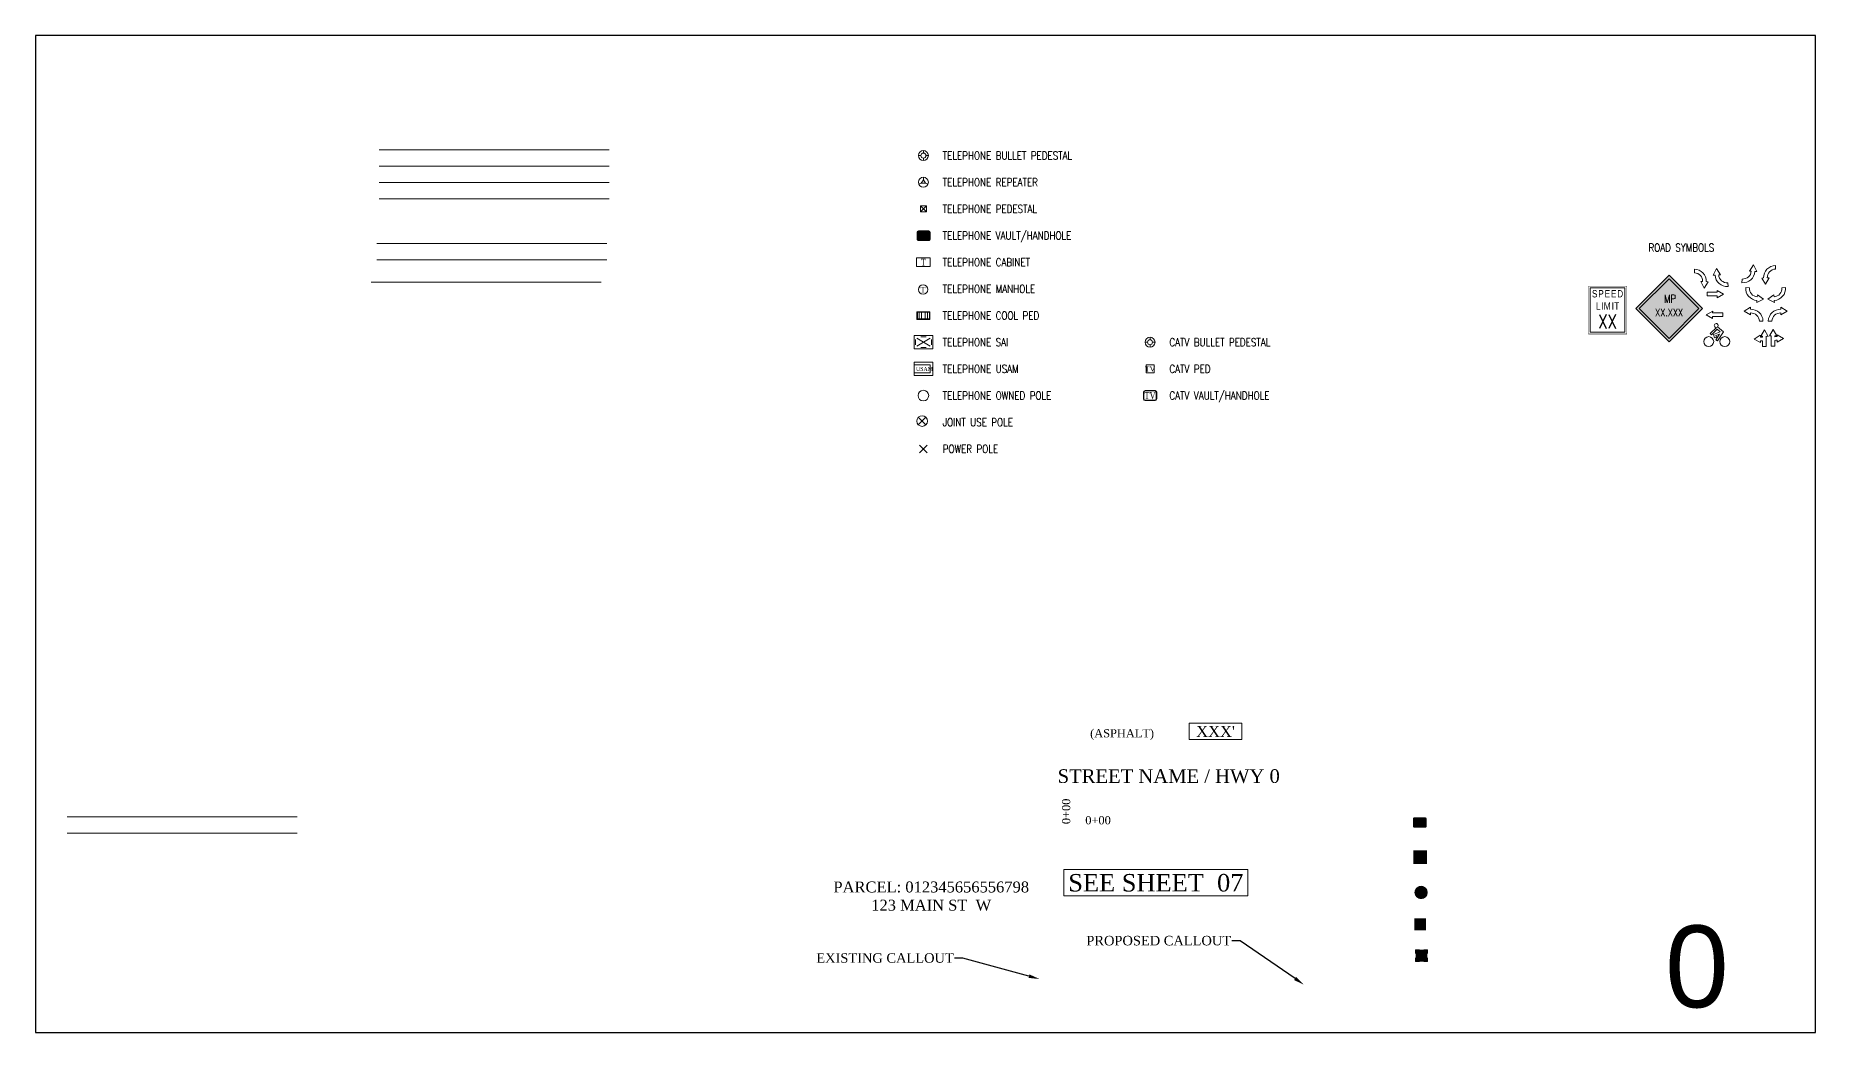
# Model space of a CAD drawing. Header units: feet. Extents: x 865220 to 2843873, y -2240498 to 972474.
# Drawn here: x 2832779 to 2833431, y 957828 to 958194 of the extents above; entities that cross this region are included whole.
import ezdxf
from ezdxf import colors
from ezdxf.entities.mleader import LeaderData, LeaderLine
from ezdxf.enums import TextEntityAlignment as Align
from ezdxf.lldxf.tags import DXFTag
from ezdxf.math import Vec2, Vec3

# ---------------------------------------------------------------- set-up
doc = ezdxf.new("R2010")
doc.units = ezdxf.units.FT
doc.header["$LTSCALE"] = 0.015
doc.header["$MEASUREMENT"] = 0
doc.set_wipeout_variables(frame=1)
doc.layers.get('0').update_dxf_attribs({"lineweight": 5})
for name, color, linetype, lineweight in [('ADDRESS', 7, 'Continuous', 5), ('BOC', 7, 'BOC', 5), ('BORDER', 7, 'Continuous', 5), ('CATV STRUCT-EX', 30, 'CATV', 5), ('CENTER_LINE', 7, 'CL', 5), ('DETAIL', 7, 'Continuous', 5), ('DIMENSION-PROP', 7, 'Continuous', 5), ('EASEMENT', 7, 'EASEMENT', 5), ('ELEC STRUCT-EX', 1, 'Continuous', 5), ('EOP', 7, 'EOP', 5), ('F1', 112, 'F1', 5), ('FOOTAGE', 7, 'Continuous', 5), ('NOTES', 7, 'Continuous', 5), ('PUE', 7, 'PUE', 5), ('RUNNING LINE (AERIAL)', 10, 'Continuous', 5), ('RUNNING LINE (UNDERGROUND)', 10, 'Continuous', 5), ('RW', 174, 'RW', 5), ('STATIONING', 7, 'Continuous', 5), ('STREET NAME', 7, 'Continuous', 5), ('TAIL', 1, 'MST', 5), ('TEL LINE', 30, 'TEL', 5), ('TELEPHONE STRUCT-EX', 30, 'Continuous', 5), ('TELEPHONE STRUCT-PROP', 6, 'Continuous', 5), ('TRAFFIC LANE', 254, 'LANE', 5), ('WORK BOUNDARY', 110, 'Continuous', 40)]:
    doc.layers.add(name, color=color, linetype=linetype, lineweight=lineweight)
doc.styles.add('Dimensions 100', font='arial.ttf')
doc.styles.add('Line', font='txt.shx', dxfattribs={"height": 3})
doc.styles.add('RS332', font='romans.shx', dxfattribs={"width": 0.8})
doc.styles.add('SIMPLEX', font='times.ttf', dxfattribs={"width": 0.8})
doc.styles.get("Standard").update_dxf_attribs({"font": 'times.ttf'})
doc.styles.add('Utilities', font='arial.ttf', dxfattribs={"height": 2.5})
tags = doc.linetypes.add('BOC', pattern='A,100,-5,["BOC",Line,S=1,R=0,X=0,Y=-1.5],-12', length=117).pattern_tags.tags
tags[6] = DXFTag(74, 10)
tags = doc.linetypes.add('CATV', pattern='A,20,-5,["CATV",Line,S=1,R=0,X=-2,Y=-1.5],-12', length=37).pattern_tags.tags
tags[6] = DXFTag(74, 10)
tags = doc.linetypes.add('CL', pattern='A,10,-8,8,-8,35,-8,8,-8,20,-5,["C/L",Line,S=1,R=0,X=0,Y=-1.5],-12,10', length=140).pattern_tags.tags
tags[22] = DXFTag(74, 10)
tags = doc.linetypes.add('EASEMENT', pattern='A,20,-4,4,-4,4,-4,4,-5,["ESMT",Line,S=1,R=0,X=-2,Y=-1.5],-12,4,-4', length=69).pattern_tags.tags
tags[18] = DXFTag(74, 10)
tags = doc.linetypes.add('EOP', pattern='A,100,-5,["EOP",Line,S=1,R=0,X=0,Y=-1.5],-12', length=117).pattern_tags.tags
tags[6] = DXFTag(74, 10)
tags = doc.linetypes.add('F1', pattern='A,15,-5,["F1",Line,S=1.5,R=0,X=0,Y=-1.5],-12', length=32).pattern_tags.tags
tags[6] = DXFTag(74, 10)
tags = doc.linetypes.add('LANE', pattern='A,10,-8,8,-8,8,-8,20,-5,["LANE",Line,S=1,R=0,X=0,Y=-1.5],-18,10', length=103).pattern_tags.tags
tags[18] = DXFTag(74, 10)
tags = doc.linetypes.add('MST', pattern='A,5,-5,5,-5,["TAIL",Line,S=1.5,R=0,X=0,Y=-1.5],-20', length=40).pattern_tags.tags
tags[10] = DXFTag(74, 10)
tags = doc.linetypes.add('PUE', pattern='A,20,-4,4,-4,4,-4,4,-5,["PUE",Line,S=1,R=0,X=0,Y=-1.5],-12,4,-4', length=69).pattern_tags.tags
tags[18] = DXFTag(74, 10)
tags = doc.linetypes.add('RW', pattern='A,10,-8,8,-8,8,-8,20,-5,["R/W",Line,S=1,R=0,X=0,Y=-1.5],-12,10', length=97).pattern_tags.tags
tags[18] = DXFTag(74, 10)
tags = doc.linetypes.add('TEL', pattern='A,20,-5,["T",Line,S=1,R=0,X=0,Y=-1.5],-12', length=37).pattern_tags.tags
tags[6] = DXFTag(74, 10)

# ---------------------------------------------------------------- blocks, each defined once
blk = doc.blocks.new("4'x4' BORE PIT")
at = {"color": 6}
blk.add_wipeout([(-2, 2), (2, 2), (2, -2), (-2, -2)], dxfattribs=at)
at = {"ltscale": 40, "true_color": 0xffffff}
h = blk.add_hatch(color=7, dxfattribs=at)
h.dxf.hatch_style = 1
h.paths.add_polyline_path([(-2, -2), (2, -2), (2, 2), (-2, 2)])
at = {"layer": 'RUNNING LINE (UNDERGROUND)', "color": 6, "lineweight": 0, "const_width": 0.3, "flags": 128}
blk.add_lwpolyline([(-2, 2), (2, 2), (2, -2), (-2, -2)], close=True, dxfattribs=at)
blk = doc.blocks.new('NEW HH')
at = {"ltscale": 40, "true_color": 0xffffff}
h = blk.add_hatch(color=7, dxfattribs=at)
h.dxf.hatch_style = 1
h.paths.add_polyline_path([(-0.061, -0.031, 0.414214), (-0.046, -0.046), (0.046, -0.046, 0.414214), (0.061, -0.031), (0.061, 0.031, 0.414214), (0.046, 0.046), (-0.046, 0.046, 0.414214), (-0.061, 0.031)])
at = {"layer": 'RUNNING LINE (UNDERGROUND)', "color": 6, "lineweight": 0, "const_width": 0.005, "flags": 128}
blk.add_lwpolyline([(-0.061, 0.031), (-0.061, -0.031, 0.414214), (-0.046, -0.046), (0.046, -0.046, 0.414214), (0.061, -0.031), (0.061, 0.031, 0.414214), (0.046, 0.046), (-0.046, 0.046, 0.414214)], format="xyb", close=True, dxfattribs=at)
at = {"layer": 'TELEPHONE STRUCT-PROP', "color": 18, "true_color": 0x000000, "style": 'Utilities'}
blk.add_text('HH', height=0.05, dxfattribs=at).set_placement((0, 0), align=Align.MIDDLE_CENTER)
blk = doc.blocks.new('Turn Arrow 1')
at = {"layer": 'TRAFFIC LANE'}
blk.add_lwpolyline([(6.03, 6.95, -0.414017), (1.59, 3.08), (1.47, 1.3, 0.414017), (7.82, 6.82), (8.73, 6.76), (7.14, 10.02), (5.12, 7.01)], format="xyb", close=True, dxfattribs=at).dxf.unprotected_set("ltscale", 0)
blk = doc.blocks.new('Turn Arrow 2')
at = {"layer": 'TRAFFIC LANE'}
blk.add_lwpolyline([(2.39, 4, -0.414017), (6.43, 8.28), (6.38, 10.07, 0.414017), (0.6, 3.95), (-0.32, 3.92), (1.58, 0.84), (3.3, 4.03)], format="xyb", close=True, dxfattribs=at).dxf.unprotected_set("ltscale", 0)
blk = doc.blocks.new('Turn Arrow Hybrid 1')
at = {"layer": 'TRAFFIC LANE', "ltscale": 10}
blk.add_lwpolyline([(26429.56, 28334.88), (26429.56, 28335.33), (26430.46, 28335.33), (26428.67, 28338.45), (26426.85, 28335.31), (26427.77, 28335.32), (26427.8, 28330.31), (26429.59, 28330.32), (26429.57, 28333.06)], dxfattribs=at)
blk.add_lwpolyline([(26429.56, 28334.88, -0.046171), (26430.66, 28334.95), (26430.69, 28335.86), (26433.77, 28333.96), (26430.58, 28332.24), (26430.61, 28333.16, 0.062647), (26429.57, 28333.06, 0.062647)], format="xyb", dxfattribs=at)
blk = doc.blocks.new('Turn Arrow Hybrid 2')
at = {"layer": 'TRAFFIC LANE', "ltscale": 10}
blk.add_lwpolyline([(26423.55, 28334.64, 0.046171), (26422.46, 28334.71), (26422.43, 28335.62), (26419.35, 28333.72), (26422.54, 28332), (26422.51, 28332.92, -0.062647), (26423.54, 28332.82, -0.062647)], format="xyb", dxfattribs=at)
blk.add_lwpolyline([(26423.55, 28334.64), (26423.56, 28335.09), (26422.66, 28335.09), (26424.44, 28338.21), (26426.26, 28335.07), (26425.35, 28335.08), (26425.32, 28330.07), (26423.53, 28330.08), (26423.54, 28332.82)], dxfattribs=at)
blk = doc.blocks.new('TELEPHONE BULLET PEDESTAL')
at = {"layer": 'TELEPHONE STRUCT-EX'}
for p, q in [((-0.9375, 0), (-1.875, 0)), ((-0.9375, 0), (-1.875, 0)), ((0, 1.875), (0, 0.9375)), ((0, 1.875), (0, 0.9375)), ((1.875, 0), (0.9375, 0)), ((1.875, 0), (0.9375, 0)), ((0, -0.9375), (0, -1.875)), ((0, -0.9375), (0, -1.875))]:
    blk.add_line(p, q, dxfattribs=at)
for radius in [1.875, 1.875, 0.9375, 0.9375]:
    blk.add_circle((0, 0), radius, dxfattribs=at)
blk = doc.blocks.new('TELEPHONE REPEATER')
at = {"layer": 'TELEPHONE STRUCT-EX'}
for p, q in [((0, 0.94), (-0.86, -0.37)), ((0, 0.94), (0, 1.88)), ((0.86, -0.37), (0, 0.94)), ((-0.86, -0.37), (-1.73, -0.73)), ((-0.86, -0.37), (0.86, -0.37)), ((0.86, -0.37), (1.73, -0.73))]:
    blk.add_line(p, q, dxfattribs=at)
blk.add_circle((0, 0), 1.88, dxfattribs=at)
blk = doc.blocks.new('TELPED')
at = {"linetype": 'Continuous', "flags": 128}
blk.add_lwpolyline([(0.28, 0.28), (0.28, -0.28), (-0.28, -0.28), (-0.28, 0.28)], close=True, dxfattribs=at)
blk = doc.blocks.new('TELEPHONE PEDESTAL')
at = {"layer": 'TELEPHONE STRUCT-EX'}
for p, q in [((-1.12, 1.12), (1.12, -1.12)), ((1.12, 1.12), (-1.12, -1.12))]:
    blk.add_line(p, q, dxfattribs=at)
at = {"layer": 'TELEPHONE STRUCT-EX', "xscale": 4, "yscale": 4, "zscale": 4}
blk.add_blockref('TELPED', (0, 0), dxfattribs=at)
blk = doc.blocks.new('TELEPHONE MANHOLE')
at = {"layer": 'TELEPHONE STRUCT-EX'}
blk.add_circle((0, 0), 1.76, dxfattribs=at)
at = {"layer": 'TELEPHONE STRUCT-EX', "style": 'SIMPLEX'}
blk.add_text('T', height=2, dxfattribs=at).set_placement((0, 0.01), align=Align.MIDDLE_CENTER)
blk = doc.blocks.new('SAI')
at = {"layer": 'TELEPHONE STRUCT-EX'}
for p, q in [((3.5, 2.5), (-3.5, 2.5)), ((-3.5, 2.5), (-3.5, -2.5)), ((-3, 1), (-3, -1)), ((-2.5, 1.5), (2.5, -1.5)), ((-2.5, -1.5), (2.5, 1.5)), ((1, 2), (-1, 2)), ((3, -1), (3, 1)), ((3.5, -2.5), (3.5, 2.5)), ((-3.5, -2.5), (3.5, -2.5)), ((-1, -2), (1, -2))]:
    blk.add_line(p, q, dxfattribs=at)
blk = doc.blocks.new('TELEPHONE CABINET')
at = {"layer": 'TELEPHONE STRUCT-EX', "linetype": 'Continuous'}
blk.add_lwpolyline([(-2.6, -1.6), (2.6, -1.6), (2.6, 1.6), (-2.6, 1.6)], close=True, dxfattribs=at)
at = {"layer": 'TELEPHONE STRUCT-EX', "style": 'SIMPLEX', "width": 0.8}
blk.add_text('T', height=2.6, dxfattribs=at).set_placement((0, 0), align=Align.MIDDLE_CENTER)
blk = doc.blocks.new('TELEPHONE COOL PED')
at = {"layer": 'TELEPHONE STRUCT-EX'}
for p, q in [((-1.55, 1.23), (-1.55, -1.23)), ((-0.73, 1.23), (-0.73, -1.23)), ((0.73, 1.23), (0.73, -1.23)), ((1.55, 1.23), (1.55, -1.23))]:
    blk.add_line(p, q, dxfattribs=at)
at = {"layer": 'TELEPHONE STRUCT-EX', "flags": 128}
for points in [[(2.46, 1.43), (2.46, -1.43), (-2.46, -1.43), (-2.46, 1.43)], [(2.26, 1.23), (2.26, -1.23), (-2.26, -1.23), (-2.26, 1.23)]]:
    blk.add_lwpolyline(points, close=True, dxfattribs=at)
blk = doc.blocks.new('TELEPHONE USAM')
at = {"layer": 'TELEPHONE STRUCT-EX'}
for p, q in [((-3.5, 2.5), (-3.5, -2.5)), ((3.5, 2.5), (-3.5, 2.5)), ((2.5, 1.5), (-3.5, 1.5)), ((2.5, -1.5), (2.5, 1.5)), ((3.5, -2.5), (3.5, 2.5)), ((-3.5, -1.5), (2.5, -1.5)), ((-3.5, -2.5), (3.5, -2.5))]:
    blk.add_line(p, q, dxfattribs=at)
at = {"layer": 'TELEPHONE STRUCT-EX', "style": 'SIMPLEX', "width": 0.8}
blk.add_text('USAM', height=1.5, dxfattribs=at).set_placement((-2.77, -0.76))
blk = doc.blocks.new('TELEPHONE OWNED POLE')
at = {"layer": 'TELEPHONE STRUCT-EX'}
blk.add_circle((0, 0), 2, dxfattribs=at)
blk = doc.blocks.new('CATV PED')
at = {"layer": 'CATV STRUCT-EX', "flags": 128}
blk.add_lwpolyline([(1.5, -1.5), (-1.5, -1.5), (-1.5, 1.5), (1.5, 1.5)], close=True, dxfattribs=at)
at = {"layer": 'CATV STRUCT-EX', "style": 'SIMPLEX', "width": 0.8}
blk.add_text('TV', height=2, dxfattribs=at).set_placement((0, 0), align=Align.MIDDLE_CENTER)
blk = doc.blocks.new('CATV VAULT - HH')
at = {"layer": 'CATV STRUCT-EX'}
for p, q in [((-2.5, -1.25), (-2.5, 1.25)), ((-2.35, -1.25), (-2.35, 1.25)), ((-1.88, 1.88), (1.88, 1.88)), ((-1.88, 1.72), (1.88, 1.72)), ((2.35, -1.25), (2.35, 1.25)), ((2.5, -1.25), (2.5, 1.25)), ((-1.88, -1.72), (1.88, -1.72)), ((-1.88, -1.88), (1.88, -1.88))]:
    blk.add_line(p, q, dxfattribs=at)
for centre, radius, start, end in [((-1.88, 1.25), 0.625, 90, 180), ((-1.88, 1.25), 0.475, 90, 180), ((1.88, 1.25), 0.625, 0, 90), ((1.88, 1.25), 0.475, 0, 90), ((-1.88, -1.25), 0.625, 180, 270), ((-1.88, -1.25), 0.475, 180, 270), ((1.88, -1.25), 0.625, 270, 0), ((1.88, -1.25), 0.475, 270, 0)]:
    blk.add_arc(centre, radius, start, end, dxfattribs=at)
at = {"layer": 'CATV STRUCT-EX', "style": 'SIMPLEX', "width": 0.8}
blk.add_text('TV', height=2.6, dxfattribs=at).set_placement((0, 0), align=Align.MIDDLE_CENTER)
blk = doc.blocks.new('CATV BULLET PEDESTAL')
at = {"layer": 'CATV STRUCT-EX'}
for p, q in [((-0.9375, 0), (-1.875, 0)), ((-0.9375, 0), (-1.875, 0)), ((0, 1.875), (0, 0.9375)), ((0, 1.875), (0, 0.9375)), ((1.875, 0), (0.9375, 0)), ((1.875, 0), (0.9375, 0)), ((0, -0.9375), (0, -1.875)), ((0, -0.9375), (0, -1.875))]:
    blk.add_line(p, q, dxfattribs=at)
for radius in [1.875, 1.875, 0.9375, 0.9375]:
    blk.add_circle((0, 0), radius, dxfattribs=at)
blk = doc.blocks.new('Power Pole')
at = {"layer": 'ELEC STRUCT-EX'}
for p, q in [((1.38, 1.38), (-1.38, -1.38)), ((-1.38, 1.38), (1.38, -1.38))]:
    blk.add_line(p, q, dxfattribs=at)
blk = doc.blocks.new('EX HH')
at = {"ltscale": 40, "true_color": 0xffffff}
h = blk.add_hatch(color=7, dxfattribs=at)
h.dxf.hatch_style = 1
h.paths.add_polyline_path([(-0.061, -0.031, 0.414214), (-0.046, -0.046), (0.046, -0.046, 0.414214), (0.061, -0.031), (0.061, 0.031, 0.414214), (0.046, 0.046), (-0.046, 0.046, 0.414214), (-0.061, 0.031)])
at = {"color": 30, "const_width": 0.005, "flags": 128}
blk.add_lwpolyline([(-0.061, 0.031), (-0.061, -0.031, 0.414214), (-0.046, -0.046), (0.046, -0.046, 0.414214), (0.061, -0.031), (0.061, 0.031, 0.414214), (0.046, 0.046), (-0.046, 0.046, 0.414214)], format="xyb", close=True, dxfattribs=at)
at = {"layer": 'RUNNING LINE (UNDERGROUND)', "color": 7, "lineweight": -3, "flags": 128}
blk.add_lwpolyline([(-0.054, 0.031), (-0.054, -0.031, 0.414214), (-0.046, -0.038), (0.046, -0.038, 0.414214), (0.054, -0.031), (0.054, 0.031, 0.414214), (0.046, 0.038), (-0.046, 0.038, 0.414214)], format="xyb", close=True, dxfattribs=at)
at = {"layer": 'TELEPHONE STRUCT-PROP', "color": 30, "style": 'Utilities'}
blk.add_text('HH', height=0.05, dxfattribs=at).set_placement((0, 0), align=Align.MIDDLE_CENTER)
blk = doc.blocks.new('*U60')
at = {"ltscale": 40, "true_color": 0xffffff}
h = blk.add_hatch(color=7, dxfattribs=at)
h.dxf.hatch_style = 1
h.paths.add_polyline_path([(0, -13.51), (13.51, 0), (0, 13.51), (-13.51, 0)])
at = {"color": 18, "lineweight": 25, "ltscale": 40, "true_color": 0x000000}
for points in [[(-13.51, 0), (0, 13.51), (13.51, 0), (0, -13.51)], [(-12.09, 0), (0, 12.09), (12.09, 0), (0, -12.09)]]:
    blk.add_lwpolyline(points, close=True, dxfattribs=at)
at = {"layer": 'NOTES', "color": 18, "lineweight": 25, "ltscale": 10, "true_color": 0x000000, "insert": (-3.42, 5.6), "char_height": 3.2, "attachment_point": 1, "style": 'RS332'}
blk.add_mtext_dynamic_manual_height_columns('\\pxqc;MP', width=7.621, gutter_width=24, heights=[0], dxfattribs=at)
at = {"layer": 'NOTES', "color": 18, "lineweight": 25, "ltscale": 3, "true_color": 0x000000, "style": 'RS332', "width": 0.8}
blk.add_attdef('X.XXX', text='', height=3, dxfattribs=at).set_placement((0.02, -3.11), align=Align.CENTER)
blk = doc.blocks.new('SPEED LIMIT')
at = {"color": 7}
blk.add_wipeout([(-11.7, 14.6), (11.7, 14.6), (11.7, -14.6), (-11.7, -14.6)], dxfattribs=at)
at = {"layer": 'NOTES', "color": 7, "ltscale": 10, "const_width": 0.3}
blk.add_lwpolyline([(-11.7, 14.6), (11.7, 14.6), (11.7, -14.6), (-11.7, -14.6)], close=True, dxfattribs=at)
at = {"layer": 'NOTES', "color": 7, "ltscale": 10}
blk.add_lwpolyline([(-10.6, 13.5), (10.6, 13.5), (10.6, -13.5), (-10.6, -13.5)], close=True, dxfattribs=at)
at = {"layer": 'NOTES', "color": 7, "ltscale": 10, "insert": (-6.5, 12.2), "char_height": 4.5, "attachment_point": 1, "style": 'RS332'}
blk.add_mtext_dynamic_manual_height_columns('\\pxqc;{\\fArial|b0|i0|c0|p34;\\T1.15;SPEED LIMIT}', width=13.46, gutter_width=30, heights=[0], dxfattribs=at)
at = {"layer": 'NOTES', "color": 7, "lineweight": 30, "ltscale": 3, "style": 'RS332', "width": 0.8}
blk.add_attdef('X', text='', height=8.5, dxfattribs=at).set_placement((-0.1, -11.3), align=Align.CENTER)
blk = doc.blocks.new('Traffic Arrow')
at = {"layer": 'TRAFFIC LANE'}
blk.add_lwpolyline([(9.01, 0.9), (4, 0.88), (4, 1.78), (0.89, -0.01), (4.02, -1.83), (4.01, -0.91), (9.02, -0.89)], close=True, dxfattribs=at).dxf.unprotected_set("ltscale", 0)
blk = doc.blocks.new('bike')
at = {"layer": 'TRAFFIC LANE', "flags": 128}
for points in [[(-0.3, 1.82), (-1.81, 0.33)], [(-1.81, 0.33), (-1.48, -0.01)], [(0.63, 0.76), (-0.1, 1.36), (-1.48, -0.01)], [(-0.76, -0.74), (-1.04, 0.08), (0.63, 0.76)], [(0.46, 0.19), (-0.48, -1.2), (-0.09, -1.46), (1.39, 0.74), (-0.06, 1.94)], [(-0.32, -0.59), (-0.46, -0.19), (0.46, 0.19)], [(-0.76, -0.74), (-0.32, -0.59)]]:
    blk.add_lwpolyline(points, dxfattribs=at).dxf.unprotected_set("ltscale", 0)
at = {"layer": 'TRAFFIC LANE'}
for centre in [(-2.19, -1.65), (1.72, -1.65)]:
    blk.add_circle(centre, 1.22, dxfattribs=at).dxf.unprotected_set("ltscale", 0)
blk.add_arc((-0.37, 2.28), 0.466, 312.5021, 278.9197, dxfattribs=at).dxf.unprotected_set("ltscale", 0)
blk = doc.blocks.new('JOINT USE POLE')
at = {"layer": 'TELEPHONE STRUCT-EX', "color": 0}
for p, q in [((1.41, 1.41), (-1.41, -1.41)), ((-1.41, 1.41), (1.41, -1.41))]:
    blk.add_line(p, q, dxfattribs=at)
blk.add_circle((0, 0), 2, dxfattribs=at)
blk = doc.blocks.new('Proposed FlowerPot')
at = {"ltscale": 100, "true_color": 0xffffff}
h = blk.add_hatch(color=7, dxfattribs=at)
h.dxf.hatch_style = 1
h.paths.add_polyline_path([(0, 0.06, 0.414214), (-0.06, 0, 0.414214), (0, -0.06, 0.414214), (0.06, 0, 0.414214)])
at = {"ltscale": 100}
blk.add_circle((0, 0), 0.0604, dxfattribs=at)
at = {"layer": 'RUNNING LINE (UNDERGROUND)', "color": 6, "lineweight": 0, "const_width": 0.00907, "flags": 128}
blk.add_lwpolyline([(-0.06, 0, -0.414214), (0, 0.06, -0.414214), (0.06, 0, -0.414214), (0, -0.06, -0.414214), (-0.06, 0)], format="xyb", dxfattribs=at)
at = {"color": 18, "linetype": 'ByBlock', "lineweight": -2, "ltscale": 100, "true_color": 0x000000, "style": 'Dimensions 100'}
blk.add_text('F', height=0.0744, dxfattribs=at).set_placement((-0.029, -0.037))
blk = doc.blocks.new('PFP')
at = {"color": 6}
blk.add_wipeout([(-0.121, 0.121), (0.121, 0.121), (0.121, -0.121), (-0.121, -0.121)], dxfattribs=at)
at = {"ltscale": 40, "true_color": 0xffffff}
h = blk.add_hatch(color=7, dxfattribs=at)
h.dxf.hatch_style = 1
h.paths.add_polyline_path([(-0.121, -0.121), (0.121, -0.121), (0.121, 0.121), (-0.121, 0.121)])
at = {"layer": 'RUNNING LINE (UNDERGROUND)', "color": 6, "lineweight": 0, "const_width": 0.0181, "flags": 128}
blk.add_lwpolyline([(-0.121, 0.121), (0.121, 0.121), (0.121, -0.121), (-0.121, -0.121)], close=True, dxfattribs=at)
at = {"layer": 'RUNNING LINE (UNDERGROUND)', "color": 18, "lineweight": 0, "true_color": 0x000000, "const_width": 0.0181, "flags": 128}
for points in [[(-0.084, -0.084), (0.084, 0.084)], [(-0.084, 0.084), (0.084, -0.084)]]:
    blk.add_lwpolyline(points, dxfattribs=at)
blk = doc.blocks.new('*U65')
at = {"ltscale": 40}
h = blk.add_hatch(color=6, dxfattribs=at)
h.dxf.hatch_style = 1
h.paths.add_polyline_path([(0.121, -0.044), (0.121, 0.044, 0.307805), (0.044, 0.12), (-0.044, 0.12, 0.307805), (-0.121, 0.044), (-0.121, -0.044, 0.307805), (-0.044, -0.12), (0.044, -0.12, 0.307805)])
at = {"ltscale": 100, "true_color": 0x000000}
h = blk.add_hatch(color=18, dxfattribs=at)
h.dxf.hatch_style = 1
h.paths.add_polyline_path([(0.121, -0.12), (0.121, -0.044, -0.307805), (0.044, -0.12)])
h.paths.add_polyline_path([(-0.121, -0.044), (-0.121, -0.12), (-0.044, -0.12, -0.307805)])
h.paths.add_polyline_path([(-0.121, 0.12), (-0.121, 0.044, -0.307805), (-0.044, 0.12)])
h.paths.add_polyline_path([(0.121, 0.044), (0.121, 0.12), (0.044, 0.12, -0.307805)])
at = {"color": 18, "ltscale": 100, "true_color": 0x000000, "flags": 128}
for points in [[(-0.121, 0.12), (-0.044, 0.12, 0.307805), (-0.121, 0.044), (-0.121, 0.12)], [(0.121, 0.12), (0.044, 0.12, -0.307805), (0.121, 0.044), (0.121, 0.12)], [(-0.121, -0.12), (-0.044, -0.12, -0.307805), (-0.121, -0.044), (-0.121, -0.12)], [(0.121, -0.12), (0.044, -0.12, 0.307805), (0.121, -0.044), (0.121, -0.12)]]:
    blk.add_lwpolyline(points, format="xyb", dxfattribs=at)
at = {"color": 7, "lineweight": 50, "ltscale": 100, "true_color": 0xffffff, "flags": 128}
for points in [[(-0.039, 0), (0.039, 0)], [(0, -0.039), (0, 0.039)]]:
    blk.add_lwpolyline(points, dxfattribs=at)

msp = doc.modelspace()

# ---------------------------------------------------------------- linework, layer by layer
at = {"layer": 'BOC', "ltscale": 40, "flags": 128}
msp.add_lwpolyline([(2832904.96, 958139.76), (2832989.23, 958139.76)], dxfattribs=at)
at = {"layer": 'CENTER_LINE', "ltscale": 40, "flags": 128}
msp.add_lwpolyline([(2832904.96, 958151.76), (2832989.23, 958151.76)], dxfattribs=at)
at = {"layer": 'EASEMENT', "ltscale": 40, "flags": 128}
msp.add_lwpolyline([(2832904.14, 958111.4), (2832988.41, 958111.4)], dxfattribs=at)
at = {"layer": 'EOP', "ltscale": 40, "flags": 128}
msp.add_lwpolyline([(2832904.96, 958145.76), (2832989.23, 958145.76)], dxfattribs=at)
at = {"layer": 'F1', "ltscale": 40, "flags": 128}
msp.add_lwpolyline([(2832790.69, 957901.38), (2832874.97, 957901.38)], dxfattribs=at)
at = {"layer": 'PUE', "ltscale": 40, "flags": 128}
msp.add_lwpolyline([(2832904.14, 958117.4), (2832988.41, 958117.4)], dxfattribs=at)
at = {"layer": 'RW', "ltscale": 40, "flags": 128}
msp.add_lwpolyline([(2832904.96, 958133.76), (2832989.23, 958133.76)], dxfattribs=at)
at = {"layer": 'TAIL', "ltscale": 100, "flags": 128}
msp.add_lwpolyline([(2832790.69, 957907.38), (2832874.97, 957907.38)], dxfattribs=at)
at = {"layer": 'TEL LINE', "ltscale": 40, "flags": 128}
msp.add_lwpolyline([(2832902.08, 958103.25), (2832986.36, 958103.25)], dxfattribs=at)

# ---------------------------------------------------------------- block references
for name, p, xscale, yscale, zscale in [('Turn Arrow 2', (2833391.61, 958100.5), -0.7500000000000001, 0.7500000000000001, 0.7500000000000001), ('Turn Arrow 1', (2833400.21, 958100.74), -0.7500000000000001, 0.7500000000000001, 0.7500000000000001), ('Turn Arrow 1', (2833403.1, 958102.11), 0.7500000000000001, 0.7500000000000001, 0.7500000000000001), ('Turn Arrow 2', (2833411.71, 958101.86), 0.7500000000000001, 0.7500000000000001, 0.7500000000000001), ('Turn Arrow Hybrid 2', (2813594.12, 936832.13), 0.7500000000000001, 0.7500000000000001, 0.7500000000000001), ('Turn Arrow Hybrid 1', (2813594.12, 936832.13), 0.7500000000000001, 0.7500000000000001, 0.7500000000000001), ('NEW HH', (2833286.2, 957905.32), 40, 40, 40), ('Proposed FlowerPot', (2833286.66, 957879.71), 37.20833653414967, 37.20833653414967, 37.20833653414967), ('*U65', (2833286.83, 957856.55), 18, 18, 18)]:
    msp.add_blockref(name, p, dxfattribs=dict(xscale=xscale, yscale=yscale, zscale=zscale))
at = {"xscale": 0.9036914640000002, "yscale": 0.9036914640000002, "zscale": 0.9036914640000002}
msp.add_blockref('*U60', (2833377.52, 958093.59), dxfattribs=at).add_auto_attribs({'X.XXX': 'XX.XXX'})
at = {"yscale": 0.7500000000000001, "zscale": 0.7500000000000001}
for name, p, xscale, rotation in [('Turn Arrow 1', (2833404.61, 958102.43), 0.7500000000000001, 270), ('Turn Arrow 1', (2833421.18, 958102.43), -0.7500000000000001, 90), ('Turn Arrow 2', (2833404.37, 958093.82), 0.7500000000000001, 270), ('Turn Arrow 2', (2833421.42, 958093.82), -0.7500000000000001, 90)]:
    msp.add_blockref(name, p, dxfattribs=dict(at, xscale=xscale, rotation=rotation))
msp.add_blockref('Power Pole', (2833104.34, 958042.19))
at = {"layer": 'CATV STRUCT-EX', "xscale": 0.9768868823137693, "yscale": 0.9768868823137693, "zscale": 0.9768868823137693}
for name, p in [('CATV BULLET PEDESTAL', (2833187.37, 958081.27)), ('CATV PED', (2833187.37, 958071.5)), ('CATV VAULT - HH', (2833187.37, 958061.73))]:
    msp.add_blockref(name, p, dxfattribs=at)
at = {"layer": 'DETAIL', "yscale": 0.75, "zscale": 0.75, "rotation": 180}
for p, xscale in [((2833398.18, 958098.9), 0.75), ((2833390.47, 958091.33), -0.75)]:
    msp.add_blockref('Traffic Arrow', p, dxfattribs=dict(at, xscale=xscale))
at = {"layer": 'DIMENSION-PROP', "xscale": 0.9768868823137693, "yscale": 0.9768868823137693, "zscale": 0.9768868823137693}
for name, p in [('TELEPHONE OWNED POLE', (2833104.34, 958061.73)), ('JOINT USE POLE', (2833103.87, 958052.39))]:
    msp.add_blockref(name, p, dxfattribs=at)
at = {"layer": 'TELEPHONE STRUCT-EX'}
for name, p, xscale, yscale, zscale in [('TELEPHONE BULLET PEDESTAL', (2833104.34, 958149.65), 0.9768868823137693, 0.9768868823137693, 0.9768868823137693), ('TELEPHONE REPEATER', (2833104.34, 958139.88), 0.9768868823137693, 0.9768868823137693, 0.9768868823137693), ('TELEPHONE PEDESTAL', (2833104.34, 958130.11), 0.9768868823137693, 0.9768868823137693, 0.9768868823137693), ('EX HH', (2833104.44, 958120.27), 40, 40, 40), ('TELEPHONE CABINET', (2833104.34, 958110.57), 0.9768868823137693, 0.9768868823137693, 0.9768868823137693), ('TELEPHONE MANHOLE', (2833104.22, 958100.55), 0.9768868823137693, 0.9768868823137693, 0.9768868823137693), ('TELEPHONE COOL PED', (2833104.34, 958091.03), 0.9768868823137693, 0.9768868823137693, 0.9768868823137693), ('SAI', (2833104.34, 958081.27), 0.9768868823137693, 0.9768868823137693, 0.9768868823137693), ('TELEPHONE USAM', (2833104.34, 958071.5), 0.9768868823137693, 0.9768868823137693, 0.9768868823137693)]:
    msp.add_blockref(name, p, dxfattribs=dict(at, xscale=xscale, yscale=yscale, zscale=zscale))
at = {"layer": 'TRAFFIC LANE', "xscale": 1.504757717259673, "yscale": 1.504757717259673, "zscale": 1.504757717259673}
msp.add_blockref('bike', (2833395.33, 958083.97), dxfattribs=at)

# ---------------------------------------------------------------- texts
at = {"layer": 'BORDER', "style": 'RS332', "width": 0.8}
for s, height, p in [('TELEPHONE BULLET PEDESTAL', 2.9307, (2833111.43, 958149.65)), ('TELEPHONE REPEATER', 2.9307, (2833111.43, 958139.88)), ('TELEPHONE PEDESTAL', 2.9307, (2833111.43, 958130.11)), ('TELEPHONE VAULT/HANDHOLE', 2.9307, (2833111.43, 958120.34)), ('ROAD SYMBOLS', 2.9307, (2833369.95, 958115.93)), ('TELEPHONE CABINET', 2.9307, (2833111.43, 958110.57)), ('TELEPHONE MANHOLE', 2.9307, (2833111.43, 958100.8)), ('TELEPHONE COOL PED', 2.9307, (2833111.43, 958091.03)), ('TELEPHONE SAI', 2.9307, (2833111.43, 958081.27)), ('CATV BULLET PEDESTAL', 2.9307, (2833194.47, 958081.27)), ('TELEPHONE USAM', 2.9307, (2833111.43, 958071.5)), ('CATV PED', 2.931, (2833194.47, 958071.5)), ('TELEPHONE OWNED POLE', 2.9307, (2833111.43, 958061.73)), ('CATV VAULT/HANDHOLE', 2.9307, (2833194.47, 958061.73)), ('JOINT USE POLE', 2.9307, (2833111.43, 958051.96)), ('POWER POLE', 2.931, (2833111.43, 958042.19))]:
    msp.add_text(s, height=height, dxfattribs=at).set_placement(p, align=Align.MIDDLE_LEFT)
at = {"layer": 'WORK BOUNDARY', "ltscale": 3, "style": 'Utilities'}
msp.add_text('0', height=30, dxfattribs=at).set_placement((2833376.06, 957837.6))

# ---------------------------------------------------------------- next in the draw order: block references
at = {"layer": 'RUNNING LINE (AERIAL)', "xscale": 0.6, "yscale": 0.6, "zscale": 0.6}
msp.add_blockref('SPEED LIMIT', (2833355, 958093.07), dxfattribs=at).add_auto_attribs({'X': 'XX'})

# ---------------------------------------------------------------- next in the draw order: linework, layer by layer
at = {"layer": 'WORK BOUNDARY', "lineweight": -3}
msp.add_lwpolyline([(2832779.12, 957828.43), (2833431.12, 957828.43), (2833431.12, 958193.61), (2832779.12, 958193.61)], close=True, dxfattribs=at)

# ---------------------------------------------------------------- next in the draw order: block references
for name, p, xscale, yscale, zscale in [('PFP', (2833286.34, 957892.62), 19.58057085319607, 19.58057085319607, 19.58057085319607), ("4'x4' BORE PIT", (2833286.35, 957868.04), 1.008214499303968, 1.008214499303968, 1.008214499303968)]:
    msp.add_blockref(name, p, dxfattribs=dict(xscale=xscale, yscale=yscale, zscale=zscale))

# ---------------------------------------------------------------- next in the draw order: texts
at = {"layer": 'ADDRESS', "ltscale": 5, "insert": (2833107.22, 957883.71), "char_height": 4, "attachment_point": 2, "bg_fill": 3, "box_fill_scale": 1.5, "bg_fill_color": 256, "bg_fill_true_color": 13158600, "bg_fill_transparency": 0}
msp.add_mtext('\\pxqc;PARCEL: 012345656556798\\P123 MAIN ST  W', dxfattribs=at)
at = {"layer": 'DETAIL', "ltscale": 5, "insert": (2833177.13, 957939.52), "char_height": 3, "width": 17.8586, "attachment_point": 2, "bg_fill": 3, "box_fill_scale": 1.5, "bg_fill_color": 256, "bg_fill_true_color": 13158600, "bg_fill_transparency": 0}
msp.add_mtext('\\pxqc;(ASPHALT)', dxfattribs=at)
at = {"layer": 'DETAIL', "ltscale": 5, "insert": (2833189.51, 957886.46), "char_height": 6.4, "attachment_point": 2, "bg_fill": 19, "box_fill_scale": 1.25, "bg_fill_color": 256, "bg_fill_transparency": 0}
msp.add_mtext('SEE SHEET  07', dxfattribs=at)
at = {"layer": 'FOOTAGE', "ltscale": 40, "insert": (2833211.37, 957938.7), "char_height": 4, "width": 17.3446, "attachment_point": 5, "bg_fill": 19, "box_fill_scale": 1.25, "bg_fill_color": 256, "bg_fill_transparency": 0}
msp.add_mtext("\\pxqc;XXX'", dxfattribs=at)
at = {"layer": 'STATIONING', "ltscale": 5, "insert": (2833155.14, 957909.41), "char_height": 3, "width": 9.5157, "attachment_point": 2, "rotation": 90, "bg_fill": 3, "box_fill_scale": 1.5, "bg_fill_color": 256, "bg_fill_true_color": 13158600, "bg_fill_transparency": 0}
msp.add_mtext('\\pxqc;0+00', dxfattribs=at)

# ---------------------------------------------------------------- next in the draw order: leaders
at = {"layer": 'DETAIL', "ltscale": 5}
ml = msp.add_multileader_mtext('Standard', dxfattribs=at)
ml.set_content('PROPOSED CALLOUT', color=256)
ml.set_leader_properties()
ml.build(insert=Vec2(0, 0))
ml.multileader.update_dxf_attribs({"has_text_frame": 1, "text_left_attachment_type": 2, "text_right_attachment_type": 2, "dogleg_length": 3})
ctx = ml.context
ctx.base_point, ctx.char_height, ctx.landing_gap_size, ctx.plane_origin = Vec3(2833163.75, 957862.02), 3.5, 1, Vec3(2833268.06, 957878.84)
ctx.left_attachment, ctx.right_attachment, ctx.text_align_type = 2, 2, 1
notes = []
notes.append((ctx, [(0, (1, 1, 0), (2833220.37, 957862.02), (-1, 0), 3, [(0, [(2833243.8, 957845.89)], 0, [])])]))
ctx.mtext.insert, ctx.mtext.alignment, ctx.mtext.flow_direction = Vec3(2833190.56, 957863.81), 2, 5
ctx.mtext.has_bg_fill, ctx.mtext.bg_color, ctx.mtext.bg_scale_factor, ctx.mtext.bg_transparency, ctx.mtext.use_window_bg_color = 1, -1027028792, 1.5, 0, 1
ml = msp.add_multileader_mtext('Standard', dxfattribs=at)
ml.set_content('EXISTING CALLOUT', color=256)
ml.set_leader_properties()
ml.build(insert=Vec2(0, 0))
ml.multileader.update_dxf_attribs({"text_left_attachment_type": 2, "text_right_attachment_type": 2, "dogleg_length": 3})
ctx = ml.context
ctx.base_point, ctx.char_height, ctx.landing_gap_size, ctx.plane_origin = Vec3(2833064.79, 957855.66), 3.5, 1, Vec3(2833139.18, 957844.18)
ctx.left_attachment, ctx.right_attachment, ctx.text_align_type = 2, 2, 1
notes.append((ctx, [(0, (1, 1, 0), (2833118.79, 957855.66), (-1, 0), 3, [(0, [(2833146.89, 957847.99)], 0, [])])]))
ctx.mtext.insert, ctx.mtext.alignment, ctx.mtext.flow_direction = Vec3(2833090.29, 957857.45), 2, 5
ctx.mtext.has_bg_fill, ctx.mtext.bg_color, ctx.mtext.bg_scale_factor, ctx.mtext.bg_transparency, ctx.mtext.use_window_bg_color = 1, -1027028792, 1.5, 0, 1
for ctx, leaders in notes:
    for number, flags, end, landing, length, lines in leaders:
        leader = LeaderData()
        leader.index, (leader.has_last_leader_line, leader.has_dogleg_vector, leader.attachment_direction) = number, flags
        leader.last_leader_point, leader.dogleg_vector, leader.dogleg_length = Vec3(end), Vec3(landing), length
        for number, points, colour, breaks in lines:
            line = LeaderLine()
            line.index, line.vertices, line.color, line.breaks = number, Vec3.list(points), colors.encode_raw_color(colour), breaks
            leader.lines.append(line)
        ctx.leaders.append(leader)

# ---------------------------------------------------------------- next in the draw order: texts
at = {"layer": 'STATIONING', "ltscale": 5, "insert": (2833168.33, 957907.67), "char_height": 3, "width": 9.5157, "attachment_point": 2, "bg_fill": 3, "box_fill_scale": 1.5, "bg_fill_color": 256, "bg_fill_true_color": 13158600, "bg_fill_transparency": 0}
msp.add_mtext('\\pxqc;0+00', dxfattribs=at)

# ---------------------------------------------------------------- next in the draw order: leaders
at = {"layer": 'STREET NAME', "ltscale": 5}
ml = msp.add_multileader_mtext('Standard', dxfattribs=at)
ml.set_content('STREET NAME / HWY 0', color=256)
ml.set_leader_properties()
ml.build(insert=Vec2(0, 0))
ml.multileader.update_dxf_attribs({"leader_type": 0, "text_left_attachment_type": 2, "text_right_attachment_type": 2, "dogleg_length": 3})
ctx = ml.context
ctx.base_point, ctx.char_height, ctx.plane_origin = Vec3(2833152.81, 957922.21), 5, Vec3(2833257.04, 957910.73)
ctx.left_attachment, ctx.right_attachment, ctx.text_align_type = 2, 2, 1
notes = []
notes.append((ctx, [(0, (1, 1, 0), (2833238.65, 957922.21), (-1, 0), 3, [(0, [(2833264.75, 957914.55)], 0, [])])]))
ctx.mtext.insert, ctx.mtext.alignment, ctx.mtext.flow_direction = Vec3(2833194.23, 957924.83), 2, 5
ctx.mtext.has_bg_fill, ctx.mtext.bg_color, ctx.mtext.bg_scale_factor, ctx.mtext.bg_transparency, ctx.mtext.use_window_bg_color = 1, -1027028792, 1.5, 0, 1
for ctx, leaders in notes:
    for number, flags, end, landing, length, lines in leaders:
        leader = LeaderData()
        leader.index, (leader.has_last_leader_line, leader.has_dogleg_vector, leader.attachment_direction) = number, flags
        leader.last_leader_point, leader.dogleg_vector, leader.dogleg_length = Vec3(end), Vec3(landing), length
        for number, points, colour, breaks in lines:
            line = LeaderLine()
            line.index, line.vertices, line.color, line.breaks = number, Vec3.list(points), colors.encode_raw_color(colour), breaks
            leader.lines.append(line)
        ctx.leaders.append(leader)

doc.saveas('drawing.dxf')
